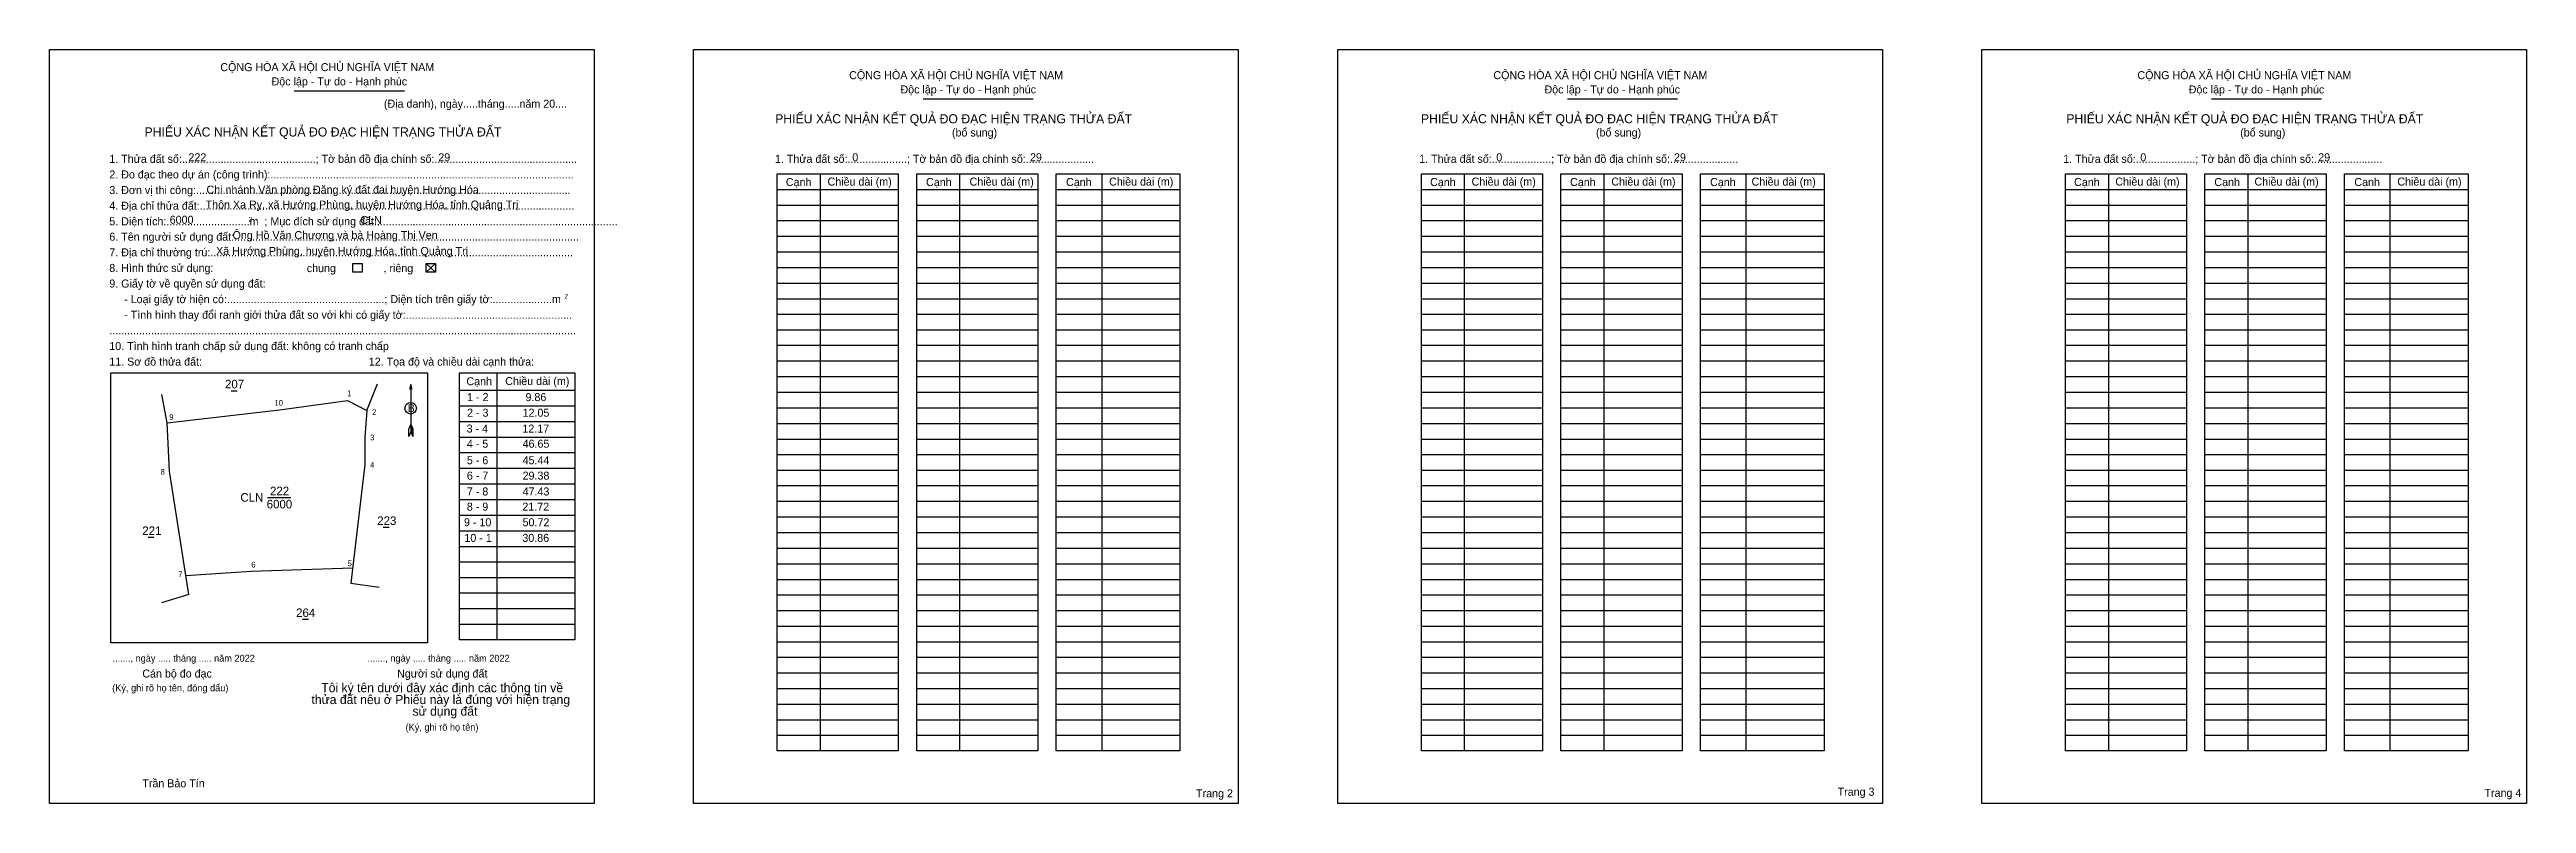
# Model space of a CAD drawing. Extents: x 535117 to 536229, y 1851331 to 1851669.
import ezdxf

# ---------------------------------------------------------------- set-up
doc = ezdxf.new("R2010")
doc.units = 0
for name, color, linetype in [('Level 1', 7, 'Continuous'), ('Level 10', 7, 'Continuous'), ('Level 11', 7, 'Continuous'), ('Level 13', 7, 'Continuous'), ('Level 2', 7, 'Continuous'), ('Level 27', 7, 'Continuous'), ('Level 36', 7, 'Continuous'), ('Level 48', 7, 'Continuous'), ('Level 50', 7, 'Continuous'), ('Level 52', 7, 'Continuous'), ('Level 6', 7, 'Continuous'), ('Level 9', 7, 'Continuous')]:
    doc.layers.add(name, color=color, linetype=linetype)

msp = doc.modelspace()

# ---------------------------------------------------------------- linework, layer by layer
at = {"layer": 'Level 1'}
for p, q in [((535117.5, 1851669.1), (535117.5, 1851669.1)), ((535406.4, 1851669.1), (535406.4, 1851669.1)), ((535227.3, 1851650.6), (535276.7, 1851650.6)), ((535509.4, 1851647), (535558.8, 1851647)), ((535798.4, 1851647), (535847.8, 1851647)), ((536087.3, 1851647), (536136.7, 1851647)), ((535463.2, 1851613.4), (535463.2, 1851354.7)), ((535525.7, 1851613.4), (535525.7, 1851354.7)), ((535589.5, 1851613.4), (535589.5, 1851354.7)), ((535752.1, 1851613.4), (535752.1, 1851354.7)), ((535814.7, 1851613.4), (535814.7, 1851354.7)), ((535878.4, 1851613.4), (535878.4, 1851354.7)), ((536041.1, 1851613.4), (536041.1, 1851354.7)), ((536103.6, 1851613.4), (536103.6, 1851354.7)), ((536167.4, 1851613.4), (536167.4, 1851354.7)), ((535443.9, 1851606.4), (535498.2, 1851606.4)), ((535443.9, 1851599.4), (535498.2, 1851599.4)), ((535506.5, 1851606.4), (535560.8, 1851606.4)), ((535506.5, 1851599.4), (535560.8, 1851599.4)), ((535569.1, 1851606.4), (535624.6, 1851606.4)), ((535569.1, 1851599.4), (535624.6, 1851599.4)), ((535732.9, 1851606.4), (535787.2, 1851606.4)), ((535732.9, 1851599.4), (535787.2, 1851599.4)), ((535795.5, 1851606.4), (535849.8, 1851606.4)), ((535795.5, 1851599.4), (535849.8, 1851599.4)), ((535858.1, 1851606.4), (535913.5, 1851606.4)), ((535858.1, 1851599.4), (535913.5, 1851599.4)), ((536021.8, 1851606.4), (536076.1, 1851606.4)), ((536021.8, 1851599.4), (536076.1, 1851599.4)), ((536084.4, 1851606.4), (536138.7, 1851606.4)), ((536084.4, 1851599.4), (536138.7, 1851599.4)), ((536147, 1851606.4), (536202.5, 1851606.4)), ((536147, 1851599.4), (536202.5, 1851599.4)), ((535443.9, 1851592.4), (535498.2, 1851592.4)), ((535443.9, 1851585.4), (535498.2, 1851585.4)), ((535506.5, 1851592.4), (535560.8, 1851592.4)), ((535506.5, 1851585.4), (535560.8, 1851585.4)), ((535569.1, 1851592.4), (535624.6, 1851592.4)), ((535569.1, 1851585.4), (535624.6, 1851585.4)), ((535732.9, 1851592.4), (535787.2, 1851592.4)), ((535732.9, 1851585.4), (535787.2, 1851585.4)), ((535795.5, 1851592.4), (535849.8, 1851592.4)), ((535795.5, 1851585.4), (535849.8, 1851585.4)), ((535858.1, 1851592.4), (535913.5, 1851592.4)), ((535858.1, 1851585.4), (535913.5, 1851585.4)), ((536021.8, 1851592.4), (536076.1, 1851592.4)), ((536021.8, 1851585.4), (536076.1, 1851585.4)), ((536084.4, 1851592.4), (536138.7, 1851592.4)), ((536084.4, 1851585.4), (536138.7, 1851585.4)), ((536147, 1851592.4), (536202.5, 1851592.4)), ((536147, 1851585.4), (536202.5, 1851585.4)), ((535443.9, 1851578.4), (535498.2, 1851578.4)), ((535506.5, 1851578.4), (535560.8, 1851578.4)), ((535569.1, 1851578.4), (535624.6, 1851578.4)), ((535732.9, 1851578.4), (535787.2, 1851578.4)), ((535795.5, 1851578.4), (535849.8, 1851578.4)), ((535858.1, 1851578.4), (535913.5, 1851578.4)), ((536021.8, 1851578.4), (536076.1, 1851578.4)), ((536084.4, 1851578.4), (536138.7, 1851578.4)), ((536147, 1851578.4), (536202.5, 1851578.4)), ((535286.5, 1851573.2), (535290.7, 1851569.3)), ((535286.5, 1851569.3), (535290.7, 1851573.2)), ((535443.9, 1851571.4), (535498.2, 1851571.4)), ((535443.9, 1851564.4), (535498.2, 1851564.4)), ((535506.5, 1851571.4), (535560.8, 1851571.4)), ((535506.5, 1851564.4), (535560.8, 1851564.4)), ((535569.1, 1851571.4), (535624.6, 1851571.4)), ((535569.1, 1851564.4), (535624.6, 1851564.4)), ((535732.9, 1851571.4), (535787.2, 1851571.4)), ((535732.9, 1851564.4), (535787.2, 1851564.4)), ((535795.5, 1851571.4), (535849.8, 1851571.4)), ((535795.5, 1851564.4), (535849.8, 1851564.4)), ((535858.1, 1851571.4), (535913.5, 1851571.4)), ((535858.1, 1851564.4), (535913.5, 1851564.4)), ((536021.8, 1851571.4), (536076.1, 1851571.4)), ((536021.8, 1851564.4), (536076.1, 1851564.4)), ((536084.4, 1851571.4), (536138.7, 1851571.4)), ((536084.4, 1851564.4), (536138.7, 1851564.4)), ((536147, 1851571.4), (536202.5, 1851571.4)), ((536147, 1851564.4), (536202.5, 1851564.4)), ((535443.9, 1851557.4), (535498.2, 1851557.4)), ((535506.5, 1851557.4), (535560.8, 1851557.4)), ((535569.1, 1851557.4), (535624.6, 1851557.4)), ((535732.9, 1851557.4), (535787.2, 1851557.4)), ((535795.5, 1851557.4), (535849.8, 1851557.4)), ((535858.1, 1851557.4), (535913.5, 1851557.4)), ((536021.8, 1851557.4), (536076.1, 1851557.4)), ((536084.4, 1851557.4), (536138.7, 1851557.4)), ((536147, 1851557.4), (536202.5, 1851557.4)), ((535443.9, 1851550.5), (535498.2, 1851550.5)), ((535443.9, 1851543.5), (535498.2, 1851543.5)), ((535506.5, 1851550.5), (535560.8, 1851550.5)), ((535506.5, 1851543.5), (535560.8, 1851543.5)), ((535569.1, 1851550.5), (535624.6, 1851550.5)), ((535569.1, 1851543.5), (535624.6, 1851543.5)), ((535732.9, 1851550.5), (535787.2, 1851550.5)), ((535732.9, 1851543.5), (535787.2, 1851543.5)), ((535795.5, 1851550.5), (535849.8, 1851550.5)), ((535795.5, 1851543.5), (535849.8, 1851543.5)), ((535858.1, 1851550.5), (535913.5, 1851550.5)), ((535858.1, 1851543.5), (535913.5, 1851543.5)), ((536021.8, 1851550.5), (536076.1, 1851550.5)), ((536021.8, 1851543.5), (536076.1, 1851543.5)), ((536084.4, 1851550.5), (536138.7, 1851550.5)), ((536084.4, 1851543.5), (536138.7, 1851543.5)), ((536147, 1851550.5), (536202.5, 1851550.5)), ((536147, 1851543.5), (536202.5, 1851543.5)), ((535443.9, 1851536.5), (535498.2, 1851536.5)), ((535443.9, 1851529.5), (535498.2, 1851529.5)), ((535506.5, 1851536.5), (535560.8, 1851536.5)), ((535506.5, 1851529.5), (535560.8, 1851529.5)), ((535569.1, 1851536.5), (535624.6, 1851536.5)), ((535569.1, 1851529.5), (535624.6, 1851529.5)), ((535732.9, 1851536.5), (535787.2, 1851536.5)), ((535732.9, 1851529.5), (535787.2, 1851529.5)), ((535795.5, 1851536.5), (535849.8, 1851536.5)), ((535795.5, 1851529.5), (535849.8, 1851529.5)), ((535858.1, 1851536.5), (535913.5, 1851536.5)), ((535858.1, 1851529.5), (535913.5, 1851529.5)), ((536021.8, 1851536.5), (536076.1, 1851536.5)), ((536021.8, 1851529.5), (536076.1, 1851529.5)), ((536084.4, 1851536.5), (536138.7, 1851536.5)), ((536084.4, 1851529.5), (536138.7, 1851529.5)), ((536147, 1851536.5), (536202.5, 1851536.5)), ((536147, 1851529.5), (536202.5, 1851529.5)), ((535145, 1851524.1), (535145, 1851524.1)), ((535279.5, 1851518.9), (535279.5, 1851497.8)), ((535318.1, 1851524.2), (535318.1, 1851404.5)), ((535443.9, 1851522.5), (535498.2, 1851522.5)), ((535506.5, 1851522.5), (535560.8, 1851522.5)), ((535569.1, 1851522.5), (535624.6, 1851522.5)), ((535732.9, 1851522.5), (535787.2, 1851522.5)), ((535795.5, 1851522.5), (535849.8, 1851522.5)), ((535858.1, 1851522.5), (535913.5, 1851522.5)), ((536021.8, 1851522.5), (536076.1, 1851522.5)), ((536084.4, 1851522.5), (536138.7, 1851522.5)), ((536147, 1851522.5), (536202.5, 1851522.5)), ((535301.4, 1851516.4), (535353.2, 1851516.4)), ((535301.4, 1851509.4), (535353.2, 1851509.4)), ((535443.9, 1851515.5), (535498.2, 1851515.5)), ((535443.9, 1851508.5), (535498.2, 1851508.5)), ((535506.5, 1851515.5), (535560.8, 1851515.5)), ((535506.5, 1851508.5), (535560.8, 1851508.5)), ((535569.1, 1851515.5), (535624.6, 1851515.5)), ((535569.1, 1851508.5), (535624.6, 1851508.5)), ((535732.9, 1851515.5), (535787.2, 1851515.5)), ((535732.9, 1851508.5), (535787.2, 1851508.5)), ((535795.5, 1851515.5), (535849.8, 1851515.5)), ((535795.5, 1851508.5), (535849.8, 1851508.5)), ((535858.1, 1851515.5), (535913.5, 1851515.5)), ((535858.1, 1851508.5), (535913.5, 1851508.5)), ((536021.8, 1851515.5), (536076.1, 1851515.5)), ((536021.8, 1851508.5), (536076.1, 1851508.5)), ((536084.4, 1851515.5), (536138.7, 1851515.5)), ((536084.4, 1851508.5), (536138.7, 1851508.5)), ((536147, 1851515.5), (536202.5, 1851515.5)), ((536147, 1851508.5), (536202.5, 1851508.5)), ((535279.5, 1851501.2), (535278.6, 1851499.1)), ((535278.6, 1851495.6), (535278.6, 1851499.1)), ((535279.5, 1851497.8), (535278.6, 1851495.6)), ((535279.5, 1851501.2), (535280.4, 1851499.1)), ((535279.5, 1851500.9), (535280.4, 1851498.8)), ((535279.5, 1851500.6), (535280.4, 1851498.5)), ((535279.5, 1851500.3), (535280.4, 1851498.2)), ((535279.5, 1851500), (535280.4, 1851497.8)), ((535279.5, 1851499.7), (535280.4, 1851497.5)), ((535279.5, 1851499.4), (535280.4, 1851497.2)), ((535279.5, 1851499.1), (535280.4, 1851496.9)), ((535279.5, 1851498.8), (535280.4, 1851496.6)), ((535279.5, 1851498.5), (535280.4, 1851496.3)), ((535279.5, 1851498.2), (535280.5, 1851496)), ((535279.5, 1851497.8), (535280.5, 1851495.6)), ((535280.5, 1851495.6), (535280.4, 1851499.1)), ((535301.4, 1851502.4), (535353.2, 1851502.4)), ((535443.9, 1851501.5), (535498.2, 1851501.5)), ((535506.5, 1851501.5), (535560.8, 1851501.5)), ((535569.1, 1851501.5), (535624.6, 1851501.5)), ((535732.9, 1851501.5), (535787.2, 1851501.5)), ((535795.5, 1851501.5), (535849.8, 1851501.5)), ((535858.1, 1851501.5), (535913.5, 1851501.5)), ((536021.8, 1851501.5), (536076.1, 1851501.5)), ((536084.4, 1851501.5), (536138.7, 1851501.5)), ((536147, 1851501.5), (536202.5, 1851501.5)), ((535301.4, 1851495.4), (535353.2, 1851495.4)), ((535301.4, 1851488.4), (535353.2, 1851488.4)), ((535443.9, 1851494.5), (535498.2, 1851494.5)), ((535443.9, 1851487.5), (535498.2, 1851487.5)), ((535506.5, 1851494.5), (535560.8, 1851494.5)), ((535506.5, 1851487.5), (535560.8, 1851487.5)), ((535569.1, 1851494.5), (535624.6, 1851494.5)), ((535569.1, 1851487.5), (535624.6, 1851487.5)), ((535732.9, 1851494.5), (535787.2, 1851494.5)), ((535732.9, 1851487.5), (535787.2, 1851487.5)), ((535795.5, 1851494.5), (535849.8, 1851494.5)), ((535795.5, 1851487.5), (535849.8, 1851487.5)), ((535858.1, 1851494.5), (535913.5, 1851494.5)), ((535858.1, 1851487.5), (535913.5, 1851487.5)), ((536021.8, 1851494.5), (536076.1, 1851494.5)), ((536021.8, 1851487.5), (536076.1, 1851487.5)), ((536084.4, 1851494.5), (536138.7, 1851494.5)), ((536084.4, 1851487.5), (536138.7, 1851487.5)), ((536147, 1851494.5), (536202.5, 1851494.5)), ((536147, 1851487.5), (536202.5, 1851487.5)), ((535301.4, 1851481.4), (535353.2, 1851481.4)), ((535301.4, 1851474.4), (535353.2, 1851474.4)), ((535443.9, 1851480.5), (535498.2, 1851480.5)), ((535506.5, 1851480.5), (535560.8, 1851480.5)), ((535569.1, 1851480.5), (535624.6, 1851480.5)), ((535732.9, 1851480.5), (535787.2, 1851480.5)), ((535795.5, 1851480.5), (535849.8, 1851480.5)), ((535858.1, 1851480.5), (535913.5, 1851480.5)), ((536021.8, 1851480.5), (536076.1, 1851480.5)), ((536084.4, 1851480.5), (536138.7, 1851480.5)), ((536147, 1851480.5), (536202.5, 1851480.5)), ((535301.4, 1851467.4), (535353.2, 1851467.4)), ((535443.9, 1851473.6), (535498.2, 1851473.6)), ((535443.9, 1851466.6), (535498.2, 1851466.6)), ((535506.5, 1851473.6), (535560.8, 1851473.6)), ((535506.5, 1851466.6), (535560.8, 1851466.6)), ((535569.1, 1851473.6), (535624.6, 1851473.6)), ((535569.1, 1851466.6), (535624.6, 1851466.6)), ((535732.9, 1851473.6), (535787.2, 1851473.6)), ((535732.9, 1851466.6), (535787.2, 1851466.6)), ((535795.5, 1851473.6), (535849.8, 1851473.6)), ((535795.5, 1851466.6), (535849.8, 1851466.6)), ((535858.1, 1851473.6), (535913.5, 1851473.6)), ((535858.1, 1851466.6), (535913.5, 1851466.6)), ((536021.8, 1851473.6), (536076.1, 1851473.6)), ((536021.8, 1851466.6), (536076.1, 1851466.6)), ((536084.4, 1851473.6), (536138.7, 1851473.6)), ((536084.4, 1851466.6), (536138.7, 1851466.6)), ((536147, 1851473.6), (536202.5, 1851473.6)), ((536147, 1851466.6), (536202.5, 1851466.6)), ((535301.4, 1851460.4), (535353.2, 1851460.4)), ((535301.4, 1851453.4), (535353.2, 1851453.4)), ((535443.9, 1851459.6), (535498.2, 1851459.6)), ((535443.9, 1851452.6), (535498.2, 1851452.6)), ((535506.5, 1851459.6), (535560.8, 1851459.6)), ((535506.5, 1851452.6), (535560.8, 1851452.6)), ((535569.1, 1851459.6), (535624.6, 1851459.6)), ((535569.1, 1851452.6), (535624.6, 1851452.6)), ((535732.9, 1851459.6), (535787.2, 1851459.6)), ((535732.9, 1851452.6), (535787.2, 1851452.6)), ((535795.5, 1851459.6), (535849.8, 1851459.6)), ((535795.5, 1851452.6), (535849.8, 1851452.6)), ((535858.1, 1851459.6), (535913.5, 1851459.6)), ((535858.1, 1851452.6), (535913.5, 1851452.6)), ((536021.8, 1851459.6), (536076.1, 1851459.6)), ((536021.8, 1851452.6), (536076.1, 1851452.6)), ((536084.4, 1851459.6), (536138.7, 1851459.6)), ((536084.4, 1851452.6), (536138.7, 1851452.6)), ((536147, 1851459.6), (536202.5, 1851459.6)), ((536147, 1851452.6), (536202.5, 1851452.6)), ((535301.4, 1851446.4), (535353.2, 1851446.4)), ((535443.9, 1851445.6), (535498.2, 1851445.6)), ((535506.5, 1851445.6), (535560.8, 1851445.6)), ((535569.1, 1851445.6), (535624.6, 1851445.6)), ((535732.9, 1851445.6), (535787.2, 1851445.6)), ((535795.5, 1851445.6), (535849.8, 1851445.6)), ((535858.1, 1851445.6), (535913.5, 1851445.6)), ((536021.8, 1851445.6), (536076.1, 1851445.6)), ((536084.4, 1851445.6), (536138.7, 1851445.6)), ((536147, 1851445.6), (536202.5, 1851445.6)), ((535301.4, 1851439.5), (535353.2, 1851439.5)), ((535301.4, 1851432.5), (535353.2, 1851432.5)), ((535443.9, 1851438.6), (535498.2, 1851438.6)), ((535443.9, 1851431.6), (535498.2, 1851431.6)), ((535506.5, 1851438.6), (535560.8, 1851438.6)), ((535506.5, 1851431.6), (535560.8, 1851431.6)), ((535569.1, 1851438.6), (535624.6, 1851438.6)), ((535569.1, 1851431.6), (535624.6, 1851431.6)), ((535732.9, 1851438.6), (535787.2, 1851438.6)), ((535732.9, 1851431.6), (535787.2, 1851431.6)), ((535795.5, 1851438.6), (535849.8, 1851438.6)), ((535795.5, 1851431.6), (535849.8, 1851431.6)), ((535858.1, 1851438.6), (535913.5, 1851438.6)), ((535858.1, 1851431.6), (535913.5, 1851431.6)), ((536021.8, 1851438.6), (536076.1, 1851438.6)), ((536021.8, 1851431.6), (536076.1, 1851431.6)), ((536084.4, 1851438.6), (536138.7, 1851438.6)), ((536084.4, 1851431.6), (536138.7, 1851431.6)), ((536147, 1851438.6), (536202.5, 1851438.6)), ((536147, 1851431.6), (536202.5, 1851431.6)), ((535301.4, 1851425.5), (535353.2, 1851425.5)), ((535301.4, 1851418.5), (535353.2, 1851418.5)), ((535443.9, 1851424.6), (535498.2, 1851424.6)), ((535506.5, 1851424.6), (535560.8, 1851424.6)), ((535569.1, 1851424.6), (535624.6, 1851424.6)), ((535732.9, 1851424.6), (535787.2, 1851424.6)), ((535795.5, 1851424.6), (535849.8, 1851424.6)), ((535858.1, 1851424.6), (535913.5, 1851424.6)), ((536021.8, 1851424.6), (536076.1, 1851424.6)), ((536084.4, 1851424.6), (536138.7, 1851424.6)), ((536147, 1851424.6), (536202.5, 1851424.6)), ((535301.4, 1851411.5), (535353.2, 1851411.5)), ((535443.9, 1851417.6), (535498.2, 1851417.6)), ((535443.9, 1851410.6), (535498.2, 1851410.6)), ((535506.5, 1851417.6), (535560.8, 1851417.6)), ((535506.5, 1851410.6), (535560.8, 1851410.6)), ((535569.1, 1851417.6), (535624.6, 1851417.6)), ((535569.1, 1851410.6), (535624.6, 1851410.6)), ((535732.9, 1851417.6), (535787.2, 1851417.6)), ((535732.9, 1851410.6), (535787.2, 1851410.6)), ((535795.5, 1851417.6), (535849.8, 1851417.6)), ((535795.5, 1851410.6), (535849.8, 1851410.6)), ((535858.1, 1851417.6), (535913.5, 1851417.6)), ((535858.1, 1851410.6), (535913.5, 1851410.6)), ((536021.8, 1851417.6), (536076.1, 1851417.6)), ((536021.8, 1851410.6), (536076.1, 1851410.6)), ((536084.4, 1851417.6), (536138.7, 1851417.6)), ((536084.4, 1851410.6), (536138.7, 1851410.6)), ((536147, 1851417.6), (536202.5, 1851417.6)), ((536147, 1851410.6), (536202.5, 1851410.6)), ((535287, 1851403.2), (535287, 1851403.2)), ((535443.9, 1851403.6), (535498.2, 1851403.6)), ((535443.9, 1851396.7), (535498.2, 1851396.7)), ((535506.5, 1851403.6), (535560.8, 1851403.6)), ((535506.5, 1851396.7), (535560.8, 1851396.7)), ((535569.1, 1851403.6), (535624.6, 1851403.6)), ((535569.1, 1851396.7), (535624.6, 1851396.7)), ((535732.9, 1851403.6), (535787.2, 1851403.6)), ((535732.9, 1851396.7), (535787.2, 1851396.7)), ((535795.5, 1851403.6), (535849.8, 1851403.6)), ((535795.5, 1851396.7), (535849.8, 1851396.7)), ((535858.1, 1851403.6), (535913.5, 1851403.6)), ((535858.1, 1851396.7), (535913.5, 1851396.7)), ((536021.8, 1851403.6), (536076.1, 1851403.6)), ((536021.8, 1851396.7), (536076.1, 1851396.7)), ((536084.4, 1851403.6), (536138.7, 1851403.6)), ((536084.4, 1851396.7), (536138.7, 1851396.7)), ((536147, 1851403.6), (536202.5, 1851403.6)), ((536147, 1851396.7), (536202.5, 1851396.7)), ((535443.9, 1851389.7), (535498.2, 1851389.7)), ((535506.5, 1851389.7), (535560.8, 1851389.7)), ((535569.1, 1851389.7), (535624.6, 1851389.7)), ((535732.9, 1851389.7), (535787.2, 1851389.7)), ((535795.5, 1851389.7), (535849.8, 1851389.7)), ((535858.1, 1851389.7), (535913.5, 1851389.7)), ((536021.8, 1851389.7), (536076.1, 1851389.7)), ((536084.4, 1851389.7), (536138.7, 1851389.7)), ((536147, 1851389.7), (536202.5, 1851389.7)), ((535443.9, 1851382.7), (535498.2, 1851382.7)), ((535443.9, 1851375.7), (535498.2, 1851375.7)), ((535506.5, 1851382.7), (535560.8, 1851382.7)), ((535506.5, 1851375.7), (535560.8, 1851375.7)), ((535569.1, 1851382.7), (535624.6, 1851382.7)), ((535569.1, 1851375.7), (535624.6, 1851375.7)), ((535732.9, 1851382.7), (535787.2, 1851382.7)), ((535732.9, 1851375.7), (535787.2, 1851375.7)), ((535795.5, 1851382.7), (535849.8, 1851382.7)), ((535795.5, 1851375.7), (535849.8, 1851375.7)), ((535858.1, 1851382.7), (535913.5, 1851382.7)), ((535858.1, 1851375.7), (535913.5, 1851375.7)), ((536021.8, 1851382.7), (536076.1, 1851382.7)), ((536021.8, 1851375.7), (536076.1, 1851375.7)), ((536084.4, 1851382.7), (536138.7, 1851382.7)), ((536084.4, 1851375.7), (536138.7, 1851375.7)), ((536147, 1851382.7), (536202.5, 1851382.7)), ((536147, 1851375.7), (536202.5, 1851375.7)), ((535443.9, 1851368.7), (535498.2, 1851368.7)), ((535506.5, 1851368.7), (535560.8, 1851368.7)), ((535569.1, 1851368.7), (535624.6, 1851368.7)), ((535732.9, 1851368.7), (535787.2, 1851368.7)), ((535795.5, 1851368.7), (535849.8, 1851368.7)), ((535858.1, 1851368.7), (535913.5, 1851368.7)), ((536021.8, 1851368.7), (536076.1, 1851368.7)), ((536084.4, 1851368.7), (536138.7, 1851368.7)), ((536147, 1851368.7), (536202.5, 1851368.7)), ((535443.9, 1851361.7), (535498.2, 1851361.7)), ((535506.5, 1851361.7), (535560.8, 1851361.7)), ((535569.1, 1851361.7), (535624.6, 1851361.7)), ((535732.9, 1851361.7), (535787.2, 1851361.7)), ((535795.5, 1851361.7), (535849.8, 1851361.7)), ((535858.1, 1851361.7), (535913.5, 1851361.7)), ((536021.8, 1851361.7), (536076.1, 1851361.7)), ((536084.4, 1851361.7), (536138.7, 1851361.7)), ((536147, 1851361.7), (536202.5, 1851361.7)), ((535361.8, 1851331.2), (535361.8, 1851331.2)), ((535650.7, 1851331.2), (535650.7, 1851331.2))]:
    msp.add_line(p, q, dxfattribs=at)
for points in [[(535443.9, 1851613.4), (535498.2, 1851613.4), (535498.2, 1851354.7), (535443.9, 1851354.7)], [(535506.5, 1851613.4), (535560.8, 1851613.4), (535560.8, 1851354.7), (535506.5, 1851354.7)], [(535569.1, 1851613.4), (535624.6, 1851613.4), (535624.6, 1851354.7), (535569.1, 1851354.7)], [(535732.9, 1851613.4), (535787.2, 1851613.4), (535787.2, 1851354.7), (535732.9, 1851354.7)], [(535795.5, 1851613.4), (535849.8, 1851613.4), (535849.8, 1851354.7), (535795.5, 1851354.7)], [(535858.1, 1851613.4), (535913.5, 1851613.4), (535913.5, 1851354.7), (535858.1, 1851354.7)], [(536021.8, 1851613.4), (536076.1, 1851613.4), (536076.1, 1851354.7), (536021.8, 1851354.7)], [(536084.4, 1851613.4), (536138.7, 1851613.4), (536138.7, 1851354.7), (536084.4, 1851354.7)], [(536147, 1851613.4), (536202.5, 1851613.4), (536202.5, 1851354.7), (536147, 1851354.7)], [(535145, 1851524.1), (535287, 1851524.1), (535287, 1851403.2), (535145, 1851403.2)], [(535301.4, 1851524.2), (535353.2, 1851524.2), (535353.2, 1851404.5), (535301.4, 1851404.5)]]:
    msp.add_lwpolyline(points, close=True, dxfattribs=at)
msp.add_lwpolyline([(535280.1, 1851516.7), (535279.5, 1851518.9), (535278.9, 1851516.7)], dxfattribs=at)
msp.add_circle((535279.5, 1851508.3), 2.58, dxfattribs=at)
at = {"layer": 'Level 10'}
for p, q in [((535170.2, 1851501.8), (535220.6, 1851507.6)), ((535220.6, 1851507.6), (535251.2, 1851511.8)), ((535251.2, 1851511.8), (535259.9, 1851507.3)), ((535259.9, 1851507.3), (535258.9, 1851495.3)), ((535171.3, 1851480.1), (535170.2, 1851501.8)), ((535258.9, 1851495.3), (535258.9, 1851483.1)), ((535180, 1851424.8), (535171.3, 1851480.1)), ((535258.9, 1851483.1), (535252.6, 1851429.9))]:
    msp.add_line(p, q, dxfattribs=at)
at = {"layer": 'Level 11'}
for p, q in [((535178.7, 1851433.3), (535208, 1851435.2)), ((535208, 1851435.2), (535253.4, 1851436.8))]:
    msp.add_line(p, q, dxfattribs=at)
at = {"layer": 'Level 2'}
for points in [[(535117.5, 1851669.1), (535361.8, 1851669.1), (535361.8, 1851331.2), (535117.5, 1851331.2)], [(535406.4, 1851669.1), (535650.7, 1851669.1), (535650.7, 1851331.2), (535406.4, 1851331.2)], [(535695.4, 1851669.1), (535939.7, 1851669.1), (535939.7, 1851331.2), (535695.4, 1851331.2)], [(535984.3, 1851669.1), (536228.6, 1851669.1), (536228.6, 1851331.2), (535984.3, 1851331.2)]]:
    msp.add_lwpolyline(points, close=True, dxfattribs=at)
at = {"layer": 'Level 27'}
for p, q in [((535259.9, 1851507.3), (535264.6, 1851519.2)), ((535170.2, 1851501.8), (535167.8, 1851514.4)), ((535252.6, 1851429.9), (535265.3, 1851428.1)), ((535180, 1851424.8), (535167.7, 1851421.1))]:
    msp.add_line(p, q, dxfattribs=at)
at = {"layer": 'Level 50'}
for points in [[(535253.5, 1851573.2), (535257.7, 1851573.2), (535257.7, 1851569.3), (535253.5, 1851569.3)], [(535286.5, 1851573.2), (535290.7, 1851573.2), (535290.7, 1851569.3), (535286.5, 1851569.3)]]:
    msp.add_lwpolyline(points, close=True, dxfattribs=at)
at = {"layer": 'Level 9'}
for p, q in [((535199, 1851516.1), (535201.6, 1851516.1)), ((535215.2, 1851468.3), (535225.8, 1851468.3)), ((535267.2, 1851455), (535269.8, 1851455)), ((535161.7, 1851450.5), (535164.3, 1851450.5)), ((535230.9, 1851413.7), (535233.6, 1851413.7))]:
    msp.add_line(p, q, dxfattribs=at)

# ---------------------------------------------------------------- texts
at = {"layer": 'Level 1'}
for s, height, p in [('CỘNG HÒA XÃ HỘI CHỦ NGHĨA VIỆT NAM', 3.588, (535194.1, 1851659.4)), ('Độc lập - Tự do - Hạnh phúc', 3.588, (535217.1, 1851653)), ('CỘNG HÒA XÃ HỘI CHỦ NGHĨA VIỆT NAM', 3.588, (535476.2, 1851655.8)), ('Độc lập - Tự do - Hạnh phúc', 3.588, (535499.2, 1851649.4)), ('CỘNG HÒA XÃ HỘI CHỦ NGHĨA VIỆT NAM', 3.588, (535765.2, 1851655.8)), ('Độc lập - Tự do - Hạnh phúc', 3.588, (535788.1, 1851649.4)), ('CỘNG HÒA XÃ HỘI CHỦ NGHĨA VIỆT NAM', 3.588, (536054.1, 1851655.8)), ('Độc lập - Tự do - Hạnh phúc', 3.588, (536077.1, 1851649.4)), ('(Địa danh), ngày.....tháng.....năm 20....', 3.588, (535267.5, 1851643)), ('PHIẾU XÁC NHẬN KẾT QUẢ ĐO ĐẠC HIỆN TRẠNG THỬA ĐẤT', 4.102, (535443, 1851636)), ('PHIẾU XÁC NHẬN KẾT QUẢ ĐO ĐẠC HIỆN TRẠNG THỬA ĐẤT', 4.102, (535732.7, 1851636)), ('PHIẾU XÁC NHẬN KẾT QUẢ ĐO ĐẠC HIỆN TRẠNG THỬA ĐẤT', 4.102, (536022.2, 1851636)), ('PHIẾU XÁC NHẬN KẾT QUẢ ĐO ĐẠC HIỆN TRẠNG THỬA ĐẤT', 4.102, (535160.1, 1851630.1)), ('(bổ sung)', 3.59, (535522.3, 1851630.1)), ('(bổ sung)', 3.59, (535811.2, 1851630.1)), ('(bổ sung)', 3.59, (536100.2, 1851630.1)), ('1. Thửa đất số:.............................................; Tờ bản đồ địa chính số:................................................', 3.5884, (535144.3, 1851618.3)), ('1. Thửa đất số:....................; Tờ bản đồ địa chính số:.......................', 3.588, (535442.9, 1851618.3)), ('1. Thửa đất số:....................; Tờ bản đồ địa chính số:.......................', 3.588, (535731.9, 1851618.3)), ('1. Thửa đất số:....................; Tờ bản đồ địa chính số:.......................', 3.588, (536020.8, 1851618.3)), ('2. Đo đạc theo dự án (công trình):......................................................................................................', 3.5884, (535144.3, 1851611.3)), ('3. Đơn vị thi công:..............................................................................................................................', 3.5884, (535144.3, 1851604.3)), ('Chi nhánh Văn phòng Đăng ký đất đai huyện Hướng Hóa', 3.588, (535187.9, 1851604.5)), ('Cạnh', 3.59, (535447.8, 1851607.9)), ('Chiều dài (m)', 3.588, (535466.5, 1851608.1)), ('Cạnh', 3.59, (535510.7, 1851607.9)), ('Chiều dài (m)', 3.588, (535530.2, 1851608.1)), ('Cạnh', 3.59, (535573.5, 1851607.9)), ('Chiều dài (m)', 3.588, (535592.8, 1851608.1)), ('Cạnh', 3.59, (535736.8, 1851607.9)), ('Chiều dài (m)', 3.588, (535755.4, 1851608.1)), ('Cạnh', 3.59, (535799.6, 1851607.9)), ('Chiều dài (m)', 3.588, (535818.1, 1851608.1)), ('Cạnh', 3.59, (535862.4, 1851607.9)), ('Chiều dài (m)', 3.588, (535881, 1851608.1)), ('Cạnh', 3.59, (536025.7, 1851607.9)), ('Chiều dài (m)', 3.588, (536044.2, 1851608.1)), ('Cạnh', 3.59, (536088.6, 1851607.9)), ('Chiều dài (m)', 3.588, (536106.6, 1851608.1)), ('Cạnh', 3.59, (536151.4, 1851607.9)), ('Chiều dài (m)', 3.588, (536170.7, 1851608.1)), ('4. Địa chỉ thửa đất:..............................................................................................................................', 3.5884, (535144.3, 1851597.3)), ('5. Diện tích:............................m  ; Mục đích sử dụng đất:.................................................................................', 3.5884, (535144.3, 1851590.3)), ('6. Tên người sử dụng đất:....................................................................................................................', 3.5884, (535144.3, 1851583.4)), ('2', 2.05, (535206.8, 1851592)), ('7. Địa chỉ thường trú:..........................................................................................................................', 3.5884, (535144.3, 1851576.4)), ('9. Giấy tờ về quyền sử dụng đất:', 3.588, (535144.3, 1851562.4)), ('chung                , riêng', 3.588, (535232.9, 1851569.3)), ('     - Loại giấy tờ hiện có:.....................................................; Diện tích trên giấy tờ:....................m', 3.5884, (535144.3, 1851555.4)), ('     - Tình hình thay đổi ranh giới thửa đất so với khi có giấy tờ:........................................................', 3.5884, (535144.3, 1851548.4)), ('2', 2.05, (535348.5, 1851557.5)), ('.............................................................................................................................................................', 3.5884, (535144.3, 1851541.4)), ('10. Tình hình tranh chấp sử dụng đất: không có tranh chấp', 3.588, (535144.3, 1851534.4)), ('11. Sơ đồ thửa đất:', 3.588, (535144.3, 1851527.4)), ('12. Tọa độ và chiều dài cạnh thửa:', 3.588, (535260.7, 1851527.4)), ('Cạnh', 3.59, (535304.5, 1851518.6)), ('Chiều dài (m)', 3.588, (535321.9, 1851518.7)), ('B', 3.5, (535278.2, 1851506.6)), ('......., ngày ..... tháng ..... năm 2022', 3.076, (535145.8, 1851394.7)), ('......., ngày ..... tháng ..... năm 2022', 3.076, (535260.1, 1851394.7)), ('Cán bộ đo đạc', 3.588, (535159.1, 1851387.6)), ('Tôi ký tên dưới đây xác định các thông tin về', 4.078, (535239.4, 1851381)), ('Người sử dụng đất', 3.588, (535273.4, 1851387.6)), ('(Ký, ghi rõ họ tên, đóng dấu)', 3.076, (535145.6, 1851381.4)), ('thửa đất nêu ở Phiếu này là đúng với hiện trạng', 4.078, (535235, 1851375.7)), ('sử dụng đất', 4.078, (535280.3, 1851370.5)), ('(Ký, ghi rõ họ tên)', 3.076, (535277.2, 1851363.8)), ('Trần Bảo Tín', 3.588, (535159.1, 1851338.4)), ('Trang 2', 3.59, (535631.8, 1851333.9)), ('Trang 3', 3.59, (535919.6, 1851334.6)), ('Trang 4', 3.59, (536209.8, 1851334.1))]:
    msp.add_text(s, height=height, dxfattribs=at).set_placement(p)
at = {"layer": 'Level 13'}
for s, p in [('CLN', (535203.1, 1851466.4)), ('6000', (535214.9, 1851463.4)), ('222', (535216.4, 1851469.3))]:
    msp.add_text(s, height=3.84, dxfattribs=at).set_placement(p)
at = {"layer": 'Level 36'}
for s, p in [('207', (535196.2, 1851517.2)), ('221', (535159.1, 1851451.5)), ('223', (535264.5, 1851456)), ('264', (535228.1, 1851414.7))]:
    msp.add_text(s, height=3.84, dxfattribs=at).set_placement(p)
at = {"layer": 'Level 48'}
msp.add_text('8. Hình thức sử dụng:', height=3.589, dxfattribs=at).set_placement((535144.3, 1851569.4))
at = {"layer": 'Level 52'}
for s, p in [('2 - 3', (535304.8, 1851504.5)), ('1 - 2', (535304.8, 1851511.5)), ('12.05', (535329.7, 1851504.5)), ('9.86', (535331, 1851511.5)), ('3 - 4', (535304.6, 1851497.4)), ('12.17', (535329.6, 1851497.4)), ('4 - 5', (535304.7, 1851490.6)), ('5 - 6', (535304.7, 1851483.2)), ('46.65', (535329.7, 1851490.6)), ('45.44', (535329.7, 1851483.2)), ('6 - 7', (535304.7, 1851476.3)), ('29.38', (535329.7, 1851476.3)), ('7 - 8', (535304.7, 1851469.2)), ('8 - 9', (535304.7, 1851462.4)), ('47.43', (535329.7, 1851469.2)), ('21.72', (535329.6, 1851462.4)), ('9 - 10', (535303.4, 1851455.4)), ('10 - 1', (535303.6, 1851448.4)), ('30.86', (535329.6, 1851448.4)), ('50.72', (535329.7, 1851455.4))]:
    msp.add_text(s, height=3.59, dxfattribs=at).set_placement(p)
at = {"layer": 'Level 6'}
for s, height, p in [('222', 3.59, (535179.8, 1851619)), ('29', 3.59, (535291.9, 1851619)), ('0', 3.59, (535477.6, 1851619)), ('29', 3.59, (535557.3, 1851619)), ('0', 3.59, (535766.5, 1851619)), ('29', 3.59, (535846.2, 1851619)), ('0', 3.59, (536055.4, 1851619)), ('29', 3.59, (536135.2, 1851619)), ('Thôn Xa Ry, xã Hướng Phùng, huyện Hướng Hóa, tỉnh Quảng Trị', 3.589, (535187.5, 1851597.8)), ('6000', 3.59, (535171.4, 1851591)), ('Ông Hồ Văn Chương và bà Hoàng Thị Ven', 3.589, (535199.6, 1851584.1)), ('CLN', 3.59, (535256.9, 1851590.9)), ('Xã Hướng Phùng, huyện Hướng Hóa, tỉnh Quảng Trị', 3.589, (535192.2, 1851577))]:
    msp.add_text(s, height=height, dxfattribs=at).set_placement(p)
at = {"layer": 'Level 9'}
for s, p in [('10', (535218.4, 1851509.4)), ('1', (535251, 1851513.7)), ('2', (535262.2, 1851505.3)), ('9', (535171.2, 1851503.1)), ('3', (535261.3, 1851493.9)), ('8', (535167.3, 1851478.5)), ('4', (535261.3, 1851481.7)), ('7', (535175.2, 1851432.6)), ('6', (535208, 1851436.9)), ('5', (535251.2, 1851437.5))]:
    msp.add_text(s, height=2.56, dxfattribs=at).set_placement(p)

doc.saveas('drawing.dxf')
